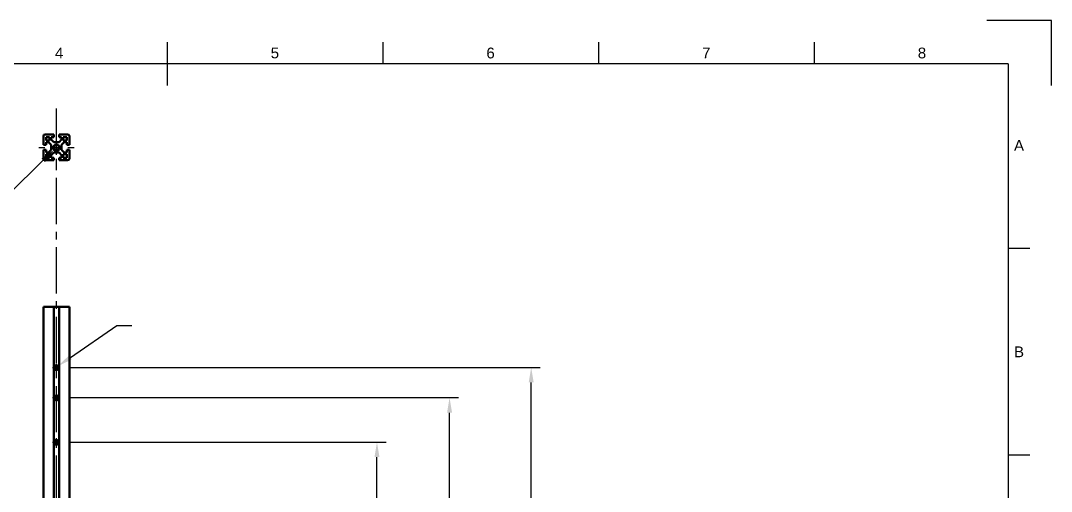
# Model space of a CAD drawing. Header units: millimetres. Extents: x 0 to 420, y 0 to 297.
# Drawn here: x 181.1 to 420, y 187.9 to 297 of the extents above; entities that cross this region are included whole.
import ezdxf
from ezdxf import colors
from ezdxf.entities.mleader import LeaderData, LeaderLine
from ezdxf.enums import TextEntityAlignment as Align
from ezdxf.math import Vec2, Vec3

# ---------------------------------------------------------------- set-up
doc = ezdxf.new("R2010")
doc.units = ezdxf.units.MM
doc.header["$LTSCALE"] = 0.75
doc.linetypes.add('CENTER2', pattern=[28.575, 19.05, -3.175, 3.175, -3.175])
for name, color, linetype, lineweight in [('Annotations', 7, 'Continuous', 25), ('Border', 7, 'Continuous', 25), ('Center Lines', 7, 'CENTER2', 25), ('Dimensions', 7, 'Continuous', 25), ('Visible', 7, 'Continuous', 50)]:
    doc.layers.add(name, color=color, linetype=linetype, lineweight=lineweight)
doc.styles.add('FusionTitle', font='arial.ttf')
doc.styles.get("Standard").update_dxf_attribs({"font": 'arial.ttf'})
doc.dimstyles.new('ISO-25', dxfattribs={"dimtxt": 3.5, "dimasz": 3.5, "dimexe": 2.1, "dimexo": 2.1, "dimgap": 1.4, "dimtad": 1, "dimzin": 12, "dimdsep": 46, "dimtxsty": 'Standard', "dimcen": 0, "dimclrd": 256, "dimclre": 256, "dimclrt": 256, "dimazin": 3, "dimtp": 0.1, "dimtm": 0.1, "dimtfac": 0.714286, "dimtmove": 0, "dimatfit": 3, "dimfxl": 1, "dimtzin": 12, "dimarcsym": 0})

# ---------------------------------------------------------------- blocks, each defined once
blk = doc.blocks.new('ISO_A3_SHEET')
at = {"layer": 'Border'}
for p, q in [((215, 292), (215, 282)), ((265, 292), (265, 287)), ((315, 292), (315, 287)), ((365, 292), (365, 287)), ((410, 287), (20, 287)), ((410, 287), (410, 10)), ((415, 244.16666), (410, 244.16666)), ((415, 196.33333), (410, 196.33333))]:
    blk.add_line(p, q, dxfattribs=at)
at = {"layer": 'Defpoints'}
for p, q in [((420, 297), (405, 297)), ((420, 282), (420, 297))]:
    blk.add_line(p, q, dxfattribs=at)
at = {"layer": 'Border', "style": 'FusionTitle'}
for s, p in [('4', (190, 289.5)), ('5', (240, 289.5)), ('6', (290, 289.5)), ('7', (340, 289.5)), ('8', (390, 289.5)), ('A', (412.5, 268.08333)), ('B', (412.5, 220.25))]:
    blk.add_text(s, height=2.5, dxfattribs=at).set_placement(p, align=Align.MIDDLE)
blk = doc.blocks.new('*U13')
at = {"layer": 'Center Lines', "color": 0, "linetype": 'Continuous', "ltscale": 0.75, "transparency": 16777216}
for p, q in [((-0.892969, 0), (0.892969, 0)), ((0, -0.892969), (0, 0.892969))]:
    blk.add_line(p, q, dxfattribs=at)
blk = doc.blocks.new('*U14')
at = {"layer": 'Center Lines', "color": 0, "linetype": 'Continuous', "ltscale": 0.75, "transparency": 16777216}
for p, q in [((-0.892969, 0), (0.892969, 0)), ((0, -0.892969), (0, 0.892969))]:
    blk.add_line(p, q, dxfattribs=at)
blk = doc.blocks.new('*U22')
at = {"layer": 'Center Lines', "color": 0, "ltscale": 0.75, "transparency": 16777216}
for p, q in [((0, 2.678906), (0, 4.1)), ((-4.1, 0), (-2.678906, 0)), ((2.678906, 0), (4.1, 0)), ((0, -4.1), (0, -2.678906))]:
    blk.add_line(p, q, dxfattribs=at)
at = {"layer": 'Center Lines', "color": 0, "linetype": 'Continuous', "ltscale": 0.75, "transparency": 16777216}
for p, q in [((-0.892969, 0), (0.892969, 0)), ((0, -0.892969), (0, 0.892969))]:
    blk.add_line(p, q, dxfattribs=at)
blk = doc.blocks.new('*D47')
at = {"layer": 'Defpoints', "color": 0, "transparency": 16777216}
for p in [(190.2507, 199.350692), (263.665516, 199.350692), (192.357734, 75.650682)]:
    blk.add_point(p, dxfattribs=at)
at = {"layer": 'Dimensions', "lineweight": -2, "transparency": 16777216}
for p, q in [((192.3507, 199.350692), (265.765516, 199.350692)), ((263.665516, 79.150682), (263.665516, 195.850692)), ((194.457734, 75.650682), (265.765516, 75.650682))]:
    blk.add_line(p, q, dxfattribs=at)
at = {"layer": 'Dimensions', "transparency": 16777216}
for points in [[(263.082183, 195.850692), (264.248849, 195.850692), (263.665516, 199.350692)], [(263.082183, 79.150682), (264.248849, 79.150682), (263.665516, 75.650682)]]:
    blk.add_solid(points, dxfattribs=at)
at = {"layer": 'Dimensions', "transparency": 16777216, "insert": (260.478511, 137.500687), "char_height": 3.5, "attachment_point": 5, "rotation": 90}
blk.add_mtext('618.5', dxfattribs=at)
blk = doc.blocks.new('*D48')
at = {"layer": 'Defpoints', "color": 0, "transparency": 16777216}
for p in [(190.250715, 216.650669), (299.415908, 216.650669), (191.957734, 75.650682)]:
    blk.add_point(p, dxfattribs=at)
at = {"layer": 'Dimensions', "lineweight": -2, "transparency": 16777216}
for p, q in [((192.350715, 216.650669), (301.515908, 216.650669)), ((299.415908, 79.150682), (299.415908, 213.150669)), ((194.057734, 75.650682), (301.515908, 75.650682))]:
    blk.add_line(p, q, dxfattribs=at)
at = {"layer": 'Dimensions', "transparency": 16777216}
for points in [[(298.832575, 213.150669), (299.999242, 213.150669), (299.415908, 216.650669)], [(298.832575, 79.150682), (299.999242, 79.150682), (299.415908, 75.650682)]]:
    blk.add_solid(points, dxfattribs=at)
at = {"layer": 'Dimensions', "transparency": 16777216, "insert": (296.228903, 146.150676), "char_height": 3.5, "attachment_point": 5, "rotation": 90}
blk.add_mtext('705', dxfattribs=at)
blk = doc.blocks.new('*U38')
at = {"layer": 'Center Lines', "color": 0, "linetype": 'Continuous', "ltscale": 0.75, "transparency": 16777216}
for p, q in [((-0.892969, 0), (0.892969, 0)), ((0, -0.892969), (0, 0.892969))]:
    blk.add_line(p, q, dxfattribs=at)
blk = doc.blocks.new('*D57')
at = {"layer": 'Defpoints', "color": 0, "transparency": 16777216}
for p in [(190.250702, 209.650682), (280.491485, 209.650682), (192.357734, 75.650682)]:
    blk.add_point(p, dxfattribs=at)
at = {"layer": 'Dimensions', "lineweight": -2, "transparency": 16777216}
for p, q in [((192.350702, 209.650682), (282.591485, 209.650682)), ((280.491485, 79.150682), (280.491485, 206.150682)), ((194.457734, 75.650682), (282.591485, 75.650682))]:
    blk.add_line(p, q, dxfattribs=at)
at = {"layer": 'Dimensions', "transparency": 16777216}
for points in [[(279.908152, 206.150682), (281.074819, 206.150682), (280.491485, 209.650682)], [(279.908152, 79.150682), (281.074819, 79.150682), (280.491485, 75.650682)]]:
    blk.add_solid(points, dxfattribs=at)
at = {"layer": 'Dimensions', "transparency": 16777216, "insert": (277.30448, 142.650682), "char_height": 3.5, "attachment_point": 5, "rotation": 90}
blk.add_mtext('670', dxfattribs=at)
blk = doc.blocks.new('*U40')
at = {"layer": 'Center Lines', "color": 0, "ltscale": 0.75, "transparency": 16777216}
blk.add_line((0, -128.349644), (0, 124.018972), dxfattribs=at)

msp = doc.modelspace()

# ---------------------------------------------------------------- linework, layer by layer
at = {"layer": 'Visible', "extrusion": (0, 2.967e-13, -1)}
for p, q in [((186.3577, 270.2275, 77.5), (186.3577, 268.2275, 77.5)), ((188.7577, 270.6275, 77.5), (186.7577, 270.6275, 77.5)), ((186.9577, 269.2275, 77.5), (186.9577, 270.0275, 77.5)), ((186.9577, 270.0275, 77.5), (187.7577, 270.0275, 77.5)), ((187.7577, 270.0275, 77.5), (187.7577, 269.2275, 77.5)), ((188.1577, 269.4275, 77.5), (188.1577, 270.0275, 77.5)), ((188.1577, 270.0275, 77.5), (188.7577, 270.0275, 77.5)), ((188.7577, 270.0275, 77.5), (188.7577, 270.6275, 77.5)), ((191.9577, 270.6275, 77.5), (189.9577, 270.6275, 77.5)), ((189.9577, 270.6275, 77.5), (189.9577, 270.0275, 77.5)), ((189.9577, 270.0275, 77.5), (190.5577, 270.0275, 77.5)), ((190.5577, 270.0275, 77.5), (190.5577, 269.4275, 77.5)), ((190.9577, 269.2275, 77.5), (190.9577, 270.0275, 77.5)), ((190.9577, 270.0275, 77.5), (191.7577, 270.0275, 77.5)), ((191.7577, 270.0275, 77.5), (191.7577, 269.2275, 77.5)), ((192.3577, 268.2275, 77.5), (192.3577, 270.2275, 77.5)), ((186.9577, 268.2275, 77.5), (186.3577, 268.2275, 77.5)), ((187.7577, 269.2275, 77.5), (186.9577, 269.2275, 77.5)), ((186.9577, 268.2275, 77.5), (186.9577, 268.8275, 77.5)), ((186.9577, 268.8275, 77.5), (187.5577, 268.8275, 77.5)), ((187.5577, 268.8275, 77.5), (188.1577, 268.2275, 77.5)), ((188.7577, 268.8275, 77.5), (188.1577, 269.4275, 77.5)), ((188.1577, 268.2275, 77.5), (188.1577, 267.0275, 77.5)), ((189.9577, 268.8275, 77.5), (188.7577, 268.8275, 77.5)), ((190.5577, 269.4275, 77.5), (189.9577, 268.8275, 77.5)), ((190.5577, 268.2275, 77.5), (191.1577, 268.8275, 77.5)), ((190.5577, 267.0275, 77.5), (190.5577, 268.2275, 77.5)), ((191.7577, 269.2275, 77.5), (190.9577, 269.2275, 77.5)), ((191.1577, 268.8275, 77.5), (191.7577, 268.8275, 77.5)), ((191.7577, 268.8275, 77.5), (191.7577, 268.2275, 77.5)), ((191.7577, 268.2275, 77.5), (192.3577, 268.2275, 77.5)), ((186.9577, 267.0275, 77.5), (186.3577, 267.0275, 77.5)), ((186.3577, 267.0275, 77.5), (186.3577, 265.0275, 77.5)), ((186.9577, 266.4275, 77.5), (186.9577, 267.0275, 77.5)), ((187.5577, 266.4275, 77.5), (186.9577, 266.4275, 77.5)), ((186.9577, 266.0275, 77.5), (187.7577, 266.0275, 77.5)), ((186.9577, 265.2275, 77.5), (186.9577, 266.0275, 77.5)), ((187.7577, 265.2275, 77.5), (186.9577, 265.2275, 77.5)), ((188.1577, 267.0275, 77.5), (187.5577, 266.4275, 77.5)), ((187.7577, 266.0275, 77.5), (187.7577, 265.2275, 77.5)), ((188.1577, 265.8275, 77.5), (188.7577, 266.4275, 77.5)), ((188.1577, 265.2275, 77.5), (188.1577, 265.8275, 77.5)), ((188.7577, 265.2275, 77.5), (188.1577, 265.2275, 77.5)), ((188.7577, 266.4275, 77.5), (189.9577, 266.4275, 77.5)), ((188.7577, 264.6275, 77.5), (188.7577, 265.2275, 77.5)), ((189.9577, 266.4275, 77.5), (190.5577, 265.8275, 77.5)), ((190.5577, 265.2275, 77.5), (189.9577, 265.2275, 77.5)), ((189.9577, 265.2275, 77.5), (189.9577, 264.6275, 77.5)), ((191.1577, 266.4275, 77.5), (190.5577, 267.0275, 77.5)), ((190.5577, 265.8275, 77.5), (190.5577, 265.2275, 77.5)), ((190.9577, 265.2275, 77.5), (190.9577, 266.0275, 77.5)), ((190.9577, 266.0275, 77.5), (191.7577, 266.0275, 77.5)), ((191.7577, 265.2275, 77.5), (190.9577, 265.2275, 77.5)), ((191.7577, 266.4275, 77.5), (191.1577, 266.4275, 77.5)), ((192.3577, 267.0275, 77.5), (191.7577, 267.0275, 77.5)), ((191.7577, 267.0275, 77.5), (191.7577, 266.4275, 77.5)), ((191.7577, 266.0275, 77.5), (191.7577, 265.2275, 77.5)), ((192.3577, 265.0275, 77.5), (192.3577, 267.0275, 77.5)), ((186.7577, 264.6275, 77.5), (188.7577, 264.6275, 77.5)), ((189.9577, 264.6275, 77.5), (191.9577, 264.6275, 77.5))]:
    msp.add_line(p, q, dxfattribs=at)
at = {"layer": 'Visible', "extrusion": (0, 1, 0)}
for p, q in [((186.3577, 230.6507, 2.6), (186.3577, 75.6507, 2.6)), ((186.7577, 230.6507, 3), (188.7577, 230.6507, 3)), ((188.7577, 230.6507, 1.2), (189.9577, 230.6507, 1.2)), ((188.7577, 75.6507, 3), (188.7577, 230.6507, 3)), ((189.9577, 230.6507, 3), (191.9577, 230.6507, 3)), ((189.9577, 75.6507, 3), (189.9577, 230.6507, 3)), ((192.3577, 75.6507, 2.6), (192.3577, 230.6507, 2.6))]:
    msp.add_line(p, q, dxfattribs=at)
at = {"layer": 'Visible'}
msp.add_circle((189.3577, 267.6275, 73.5), 0.6, dxfattribs=at)
at = {"layer": 'Visible', "extrusion": (0, 2.967e-13, -1)}
for centre, radius, start, end in [((-186.7577, 270.2275, -77.5), 0.4, 0, 90), ((-191.9577, 270.2275, -77.5), 0.4, 90, 180), ((-189.3577, 267.6275, -77.5), 0.817, 254.990872, 285.009128), ((-186.7577, 265.0275, -77.5), 0.4, 269.999989, 0), ((-191.9577, 265.0275, -77.5), 0.4, 180, 270)]:
    msp.add_arc(centre, radius, start, end, dxfattribs=at)
at = {"layer": 'Visible'}
msp.add_arc((189.3577, 267.6275, 77.5), 0.678, 40.613127, 139.386873, dxfattribs=at)
at = {"layer": 'Visible', "extrusion": (0, 1, 0)}
for centre, start, end in [((-186.7577, 2.6, 230.6507), 0, 90), ((-191.9577, 2.6, 230.6507), 90, 180)]:
    msp.add_arc(centre, 0.4, start, end, dxfattribs=at)
at = {"layer": 'Visible', "extrusion": (1e-16, 0, -1)}
for centre, radius, start, end in [((-189.3577, 216.6507, -1.2), 0.5035, 40.529989, 139.470011), ((-189.3577, 216.6507, -1.2), 0.6147, 255.032441, 284.967559), ((-189.3577, 209.6507, -1.2), 0.5035, 40.529989, 139.470011), ((-189.3577, 209.6507, -1.2), 0.6147, 255.032441, 284.967559)]:
    msp.add_arc(centre, radius, start, end, dxfattribs=at)
at = {"layer": 'Visible', "extrusion": (6.28e-14, -5.36e-14, -1)}
msp.add_arc((-189.3577, 199.3507, -1.2), 0.5035, 40.529989, 139.470011, dxfattribs=at)
at = {"layer": 'Visible', "extrusion": (7e-15, -2.58e-14, -1)}
msp.add_arc((-189.3577, 199.3507, -1.2), 0.6147, 255.032441, 284.967559, dxfattribs=at)
at = {"layer": 'Visible'}
for points, knots in [([(189.1462, 266.8384, 77.5), (189.048, 266.8738, 77.5), (188.9576, 266.9277, 77.5), (188.8055, 267.0654, 77.5), (188.7444, 267.1468, 77.5), (188.659, 267.3256, 77.5), (188.6343, 267.4207, 77.5), (188.6236, 267.6116, 77.5), (188.6364, 267.7055, 77.5), (188.6853, 267.8467, 77.5), (188.7096, 267.8969, 77.5), (188.7691, 267.9893, 77.5), (188.8037, 268.0314, 77.5), (188.8431, 268.0688, 77.5)], [0, 0, 0, 0, 0.156510433, 0.156510433, 0.307908356, 0.307908356, 0.454191613, 0.454191613, 0.595358102, 0.595358102, 0.679010537, 0.679010537, 0.760759817, 0.760759817, 0.760759817, 0.760759817]), ([(188.8444, 268.0678, 77.3186), (188.7647, 267.9746, 77.3258), (188.7093, 267.8605, 77.333), (188.6891, 267.7394, 77.3402), (188.6516, 267.5153, 77.3535), (188.7359, 267.2746, 77.3669), (188.905, 267.1229, 77.3802), (189.0723, 266.9728, 77.3934), (189.3171, 266.9145, 77.4066), (189.534, 266.9729, 77.4198), (189.754, 267.0321, 77.4331), (189.9383, 267.2098, 77.4465), (190.0055, 267.4275, 77.4599), (190.0727, 267.6452, 77.4732), (190.0207, 267.8959, 77.4866), (189.8724, 268.0688, 77.5)], [-4.55925824, -4.55925824, -4.55925824, -4.55925824, -4.01627475, -4.01627475, -4.01627475, -3.01079595, -3.01079595, -3.01079595, -2.01661272, -2.01661272, -2.01661272, -1.00830636, -1.00830636, -1.00830636, 0, 0, 0, 0]), ([(189.8724, 268.0688, 77.5), (189.9372, 268.0071, 77.5), (189.9891, 267.9331, 77.5), (190.0637, 267.7665, 77.5), (190.0845, 267.6749, 77.5), (190.0905, 267.4855, 77.5), (190.0743, 267.3895, 77.5), (190.0055, 267.2054, 77.5), (189.9523, 267.1197, 77.5), (189.8416, 267.0001, 77.5), (189.7934, 266.9593, 77.5), (189.6874, 266.8891, 77.5), (189.6297, 266.8602, 77.5), (189.5693, 266.8384, 77.5)], [0, 0, 0, 0, 0.134259234, 0.134259234, 0.273620838, 0.273620838, 0.418082467, 0.418082467, 0.567641738, 0.567641738, 0.661747867, 0.661747867, 0.757763665, 0.757763665, 0.757763665, 0.757763665]), ([(189.199, 216.0568, 1.2), (189.1254, 216.0838, 1.2), (189.0576, 216.1246, 1.2), (188.944, 216.2284, 1.2), (188.8984, 216.2896, 1.2), (188.8351, 216.4238, 1.2), (188.8169, 216.495, 1.2), (188.8096, 216.6376, 1.2), (188.8194, 216.7076, 1.2), (188.8564, 216.8128, 1.2), (188.8748, 216.8502, 1.2), (188.9195, 216.9189, 1.2), (188.9455, 216.9501, 1.2), (188.9751, 216.9779, 1.2)], [0, 0, 0, 0, 0.117587534, 0.117587534, 0.23108734, 0.23108734, 0.340497787, 0.340497787, 0.445817318, 0.445817318, 0.508296731, 0.508296731, 0.56924861, 0.56924861, 0.56924861, 0.56924861]), ([(188.9751, 216.9777, 1.055), (188.9661, 216.9673, 1.0558), (188.9575, 216.9565, 1.0567), (188.9494, 216.9453, 1.0576), (188.8452, 216.8008, 1.0689), (188.8261, 216.5993, 1.0801), (188.9014, 216.4379, 1.0914), (188.9777, 216.2743, 1.1028), (189.1478, 216.1587, 1.1142), (189.328, 216.148, 1.1256), (189.5064, 216.1375, 1.1369), (189.6873, 216.2301, 1.1482), (189.783, 216.3811, 1.1595), (189.8788, 216.5322, 1.1708), (189.8853, 216.7358, 1.1821), (189.7992, 216.8927, 1.1934), (189.7826, 216.923, 1.1956), (189.7629, 216.9516, 1.1978), (189.7404, 216.9779, 1.2)], [-4.55635616, -4.55635616, -4.55635616, -4.55635616, -4.47393926, -4.47393926, -4.47393926, -3.41265317, -3.41265317, -3.41265317, -2.33730035, -2.33730035, -2.33730035, -1.27244798, -1.27244798, -1.27244798, -0.20588963, -0.20588963, -0.20588963, 0, 0, 0, 0]), ([(189.7404, 216.9779, 1.2), (189.7889, 216.9323, 1.2), (189.8278, 216.8776, 1.2), (189.8841, 216.7539, 1.2), (189.9, 216.6858, 1.2), (189.9054, 216.5444, 1.2), (189.8938, 216.4726, 1.2), (189.8432, 216.3346, 1.2), (189.8037, 216.2701, 1.2), (189.7212, 216.1798, 1.2), (189.685, 216.1488, 1.2), (189.6054, 216.0955, 1.2), (189.562, 216.0735, 1.2), (189.5165, 216.0568, 1.2)], [0, 0, 0, 0, 0.0997698, 0.0997698, 0.203618253, 0.203618253, 0.311543588, 0.311543588, 0.423543967, 0.423543967, 0.494427949, 0.494427949, 0.566847306, 0.566847306, 0.566847306, 0.566847306]), ([(189.199, 209.0568, 1.2), (189.1254, 209.0838, 1.2), (189.0576, 209.1246, 1.2), (188.9439, 209.2284, 1.2), (188.8984, 209.2896, 1.2), (188.8351, 209.4238, 1.2), (188.8169, 209.495, 1.2), (188.8096, 209.6376, 1.2), (188.8194, 209.7076, 1.2), (188.8564, 209.8128, 1.2), (188.8748, 209.8502, 1.2), (188.9195, 209.9189, 1.2), (188.9455, 209.9502, 1.2), (188.975, 209.9779, 1.2)], [0, 0, 0, 0, 0.117587534, 0.117587534, 0.23108734, 0.23108734, 0.340497787, 0.340497787, 0.445817318, 0.445817318, 0.508296731, 0.508296731, 0.56924861, 0.56924861, 0.56924861, 0.56924861]), ([(188.9751, 209.9778, 1.055), (188.9661, 209.9673, 1.0558), (188.9575, 209.9565, 1.0567), (188.9494, 209.9453, 1.0576), (188.8452, 209.8008, 1.0689), (188.8261, 209.5993, 1.0801), (188.9014, 209.4379, 1.0914), (188.9777, 209.2743, 1.1028), (189.1478, 209.1587, 1.1142), (189.328, 209.1481, 1.1256), (189.5064, 209.1375, 1.1369), (189.6873, 209.2301, 1.1482), (189.783, 209.3811, 1.1595), (189.8788, 209.5323, 1.1708), (189.8853, 209.7358, 1.1821), (189.7992, 209.8927, 1.1934), (189.7826, 209.923, 1.1956), (189.7629, 209.9516, 1.1978), (189.7404, 209.9779, 1.2)], [-4.55635616, -4.55635616, -4.55635616, -4.55635616, -4.47391855, -4.47391855, -4.47391855, -3.41263251, -3.41263251, -3.41263251, -2.33727993, -2.33727993, -2.33727993, -1.27242772, -1.27242772, -1.27242772, -0.20586973, -0.20586973, -0.20586973, 0, 0, 0, 0]), ([(189.7404, 209.9779, 1.2), (189.7889, 209.9323, 1.2), (189.8278, 209.8776, 1.2), (189.8841, 209.7539, 1.2), (189.9, 209.6858, 1.2), (189.9054, 209.5445, 1.2), (189.8937, 209.4726, 1.2), (189.8432, 209.3346, 1.2), (189.8037, 209.2701, 1.2), (189.7211, 209.1798, 1.2), (189.685, 209.1488, 1.2), (189.6054, 209.0955, 1.2), (189.562, 209.0735, 1.2), (189.5165, 209.0568, 1.2)], [0, 0, 0, 0, 0.0997698, 0.0997698, 0.203618253, 0.203618253, 0.311543588, 0.311543588, 0.423543967, 0.423543967, 0.494427949, 0.494427949, 0.566847306, 0.566847306, 0.566847306, 0.566847306]), ([(189.199, 198.7568, 1.2), (189.1254, 198.7838, 1.2), (189.0576, 198.8246, 1.2), (188.9439, 198.9284, 1.2), (188.8984, 198.9896, 1.2), (188.8351, 199.1238, 1.2), (188.8169, 199.195, 1.2), (188.8096, 199.3377, 1.2), (188.8194, 199.4076, 1.2), (188.8564, 199.5128, 1.2), (188.8748, 199.5502, 1.2), (188.9195, 199.619, 1.2), (188.9455, 199.6502, 1.2), (188.975, 199.6779, 1.2)], [0, 0, 0, 0, 0.117587534, 0.117587534, 0.23108734, 0.23108734, 0.340497787, 0.340497787, 0.445817318, 0.445817318, 0.508296731, 0.508296731, 0.56924861, 0.56924861, 0.56924861, 0.56924861]), ([(188.9751, 199.6778, 1.055), (188.9661, 199.6673, 1.0558), (188.9575, 199.6565, 1.0567), (188.9494, 199.6453, 1.0576), (188.8452, 199.5008, 1.0689), (188.8261, 199.2993, 1.0801), (188.9014, 199.1379, 1.0914), (188.9777, 198.9743, 1.1028), (189.1478, 198.8587, 1.1142), (189.328, 198.8481, 1.1256), (189.5064, 198.8375, 1.1369), (189.6873, 198.9302, 1.1482), (189.783, 199.0811, 1.1595), (189.8788, 199.2323, 1.1708), (189.8853, 199.4358, 1.1821), (189.7992, 199.5928, 1.1934), (189.7826, 199.623, 1.1956), (189.7629, 199.6516, 1.1978), (189.7404, 199.6779, 1.2)], [-4.55635616, -4.55635616, -4.55635616, -4.55635616, -4.47391531, -4.47391531, -4.47391531, -3.41262927, -3.41262927, -3.41262927, -2.33727673, -2.33727673, -2.33727673, -1.27242455, -1.27242455, -1.27242455, -0.20586661, -0.20586661, -0.20586661, 0, 0, 0, 0])]:
    msp.add_open_spline(points, degree=3, knots=knots, dxfattribs=at)
at = {"layer": 'Visible', "extrusion": (1.67119e-11, 5.0709e-12, -1)}
msp.add_open_spline([(189.7404, 199.6779, 1.2), (189.7889, 199.6323, 1.2), (189.8278, 199.5776, 1.2), (189.8841, 199.4539, 1.2), (189.9, 199.3858, 1.2), (189.9054, 199.2445, 1.2), (189.8937, 199.1726, 1.2), (189.8432, 199.0346, 1.2), (189.8037, 198.9701, 1.2), (189.7211, 198.8798, 1.2), (189.685, 198.8489, 1.2), (189.6054, 198.7955, 1.2), (189.562, 198.7735, 1.2), (189.5165, 198.7568, 1.2)], degree=3, knots=[0, 0, 0, 0, 0.0997698, 0.0997698, 0.203618253, 0.203618253, 0.311543588, 0.311543588, 0.423543967, 0.423543967, 0.494427949, 0.494427949, 0.566847306, 0.566847306, 0.566847306, 0.566847306], dxfattribs=at)

# ---------------------------------------------------------------- block references
at = {"layer": 'Border'}
msp.add_blockref('ISO_A3_SHEET', (0, 0), dxfattribs=at)
at = {"layer": 'Center Lines', "ltscale": 0.75}
for name, p in [('*U40', (189.3577, 153.1507)), ('*U22', (189.3577, 267.6275)), ('*U14', (189.3577, 216.6507)), ('*U38', (189.3577, 209.6507)), ('*U13', (189.3577, 199.3507))]:
    msp.add_blockref(name, p, dxfattribs=at)

# ---------------------------------------------------------------- dimensions: what is measured, and where the dimension line sits
at = {"layer": 'Dimensions'}
for base, p1, p2, picture, middle in [((299.4159, 216.6507), (191.9577, 75.6507), (190.2507, 216.6507), '*D48', (299.4159, 146.1507)), ((263.6655, 199.3507), (192.3577, 75.6507), (190.2507, 199.3507), '*D47', (263.6655, 137.5007))]:
    dim = msp.add_linear_dim(base=base, p1=p1, p2=p2, angle=90, dimstyle='ISO-25', override={"dimlfac": 5}, dxfattribs=at)
    dim.commit()
    dim.dimension.update_dxf_attribs({"geometry": picture, "text_midpoint": middle, "dimtype": 160})
dim = msp.add_linear_dim(base=(280.4915, 209.6507), p1=(192.3577, 75.6507), p2=(190.2507, 209.6507), angle=90, dimstyle='ISO-25', override={"dimlfac": 5, "dimclrd": 256, "dimclre": 256}, dxfattribs=at)
dim.commit()
dim.dimension.update_dxf_attribs({"geometry": '*D57', "text_midpoint": (277.3045, 142.6507)})

# ---------------------------------------------------------------- leaders
at = {"layer": 'Annotations'}
ml = msp.add_multileader_mtext('Standard', dxfattribs=at)
ml.set_content(' M8x1.25 6H {\\Famgdt|c0;x}20', color=256)
ml.set_leader_properties()
ml.build(insert=Vec2(0, 0))
ml.multileader.update_dxf_attribs({"text_left_attachment_type": 5, "text_right_attachment_type": 5, "dogleg_length": 3.5, "arrow_head_size": 3.5})
ctx = ml.context
ctx.base_point, ctx.char_height, ctx.arrow_head_size, ctx.landing_gap_size, ctx.plane_origin = Vec3(136.3304, 256.7148), 3.5, 3.5, 0, Vec3(200.7802, 265.6715)
ctx.left_attachment, ctx.right_attachment, ctx.text_align_type = 5, 5, 2
notes = []
notes.append((ctx, [(0, (1, 1, 0), (178.2808, 256.7148), (-1, 0), 3.5, [(0, [(188.7977, 267.0848)], 0, [])])]))
ctx.mtext.insert, ctx.mtext.alignment, ctx.mtext.flow_direction = Vec3(174.7808, 260.9291), 3, 5
ml = msp.add_multileader_mtext('Standard', dxfattribs=at)
ml.set_content('', color=256)
ml.set_leader_properties()
ml.build(insert=Vec2(0, 0))
ml.multileader.update_dxf_attribs({"text_left_attachment_type": 5, "text_right_attachment_type": 5, "dogleg_length": 3.5, "arrow_head_size": 3.5})
ctx = ml.context
ctx.base_point, ctx.char_height, ctx.arrow_head_size, ctx.landing_gap_size, ctx.plane_origin = Vec3(206.8729, 226.3341), 3.5, 3.5, 0, Vec3(189.7734, 216.2382)
ctx.left_attachment, ctx.right_attachment = 5, 5
notes.append((ctx, [(0, (1, 1, 0), (203.3729, 226.3341), (1, 0), 3.5, [(0, [(189.7404, 216.9779)], 0, [])])]))
ctx.mtext.insert, ctx.mtext.flow_direction = Vec3(206.8729, 230.5484), 5
for ctx, leaders in notes:
    for number, flags, end, landing, length, lines in leaders:
        leader = LeaderData()
        leader.index, (leader.has_last_leader_line, leader.has_dogleg_vector, leader.attachment_direction) = number, flags
        leader.last_leader_point, leader.dogleg_vector, leader.dogleg_length = Vec3(end), Vec3(landing), length
        for number, points, colour, breaks in lines:
            line = LeaderLine()
            line.index, line.vertices, line.color, line.breaks = number, Vec3.list(points), colors.encode_raw_color(colour), breaks
            leader.lines.append(line)
        ctx.leaders.append(leader)

doc.saveas('drawing.dxf')
